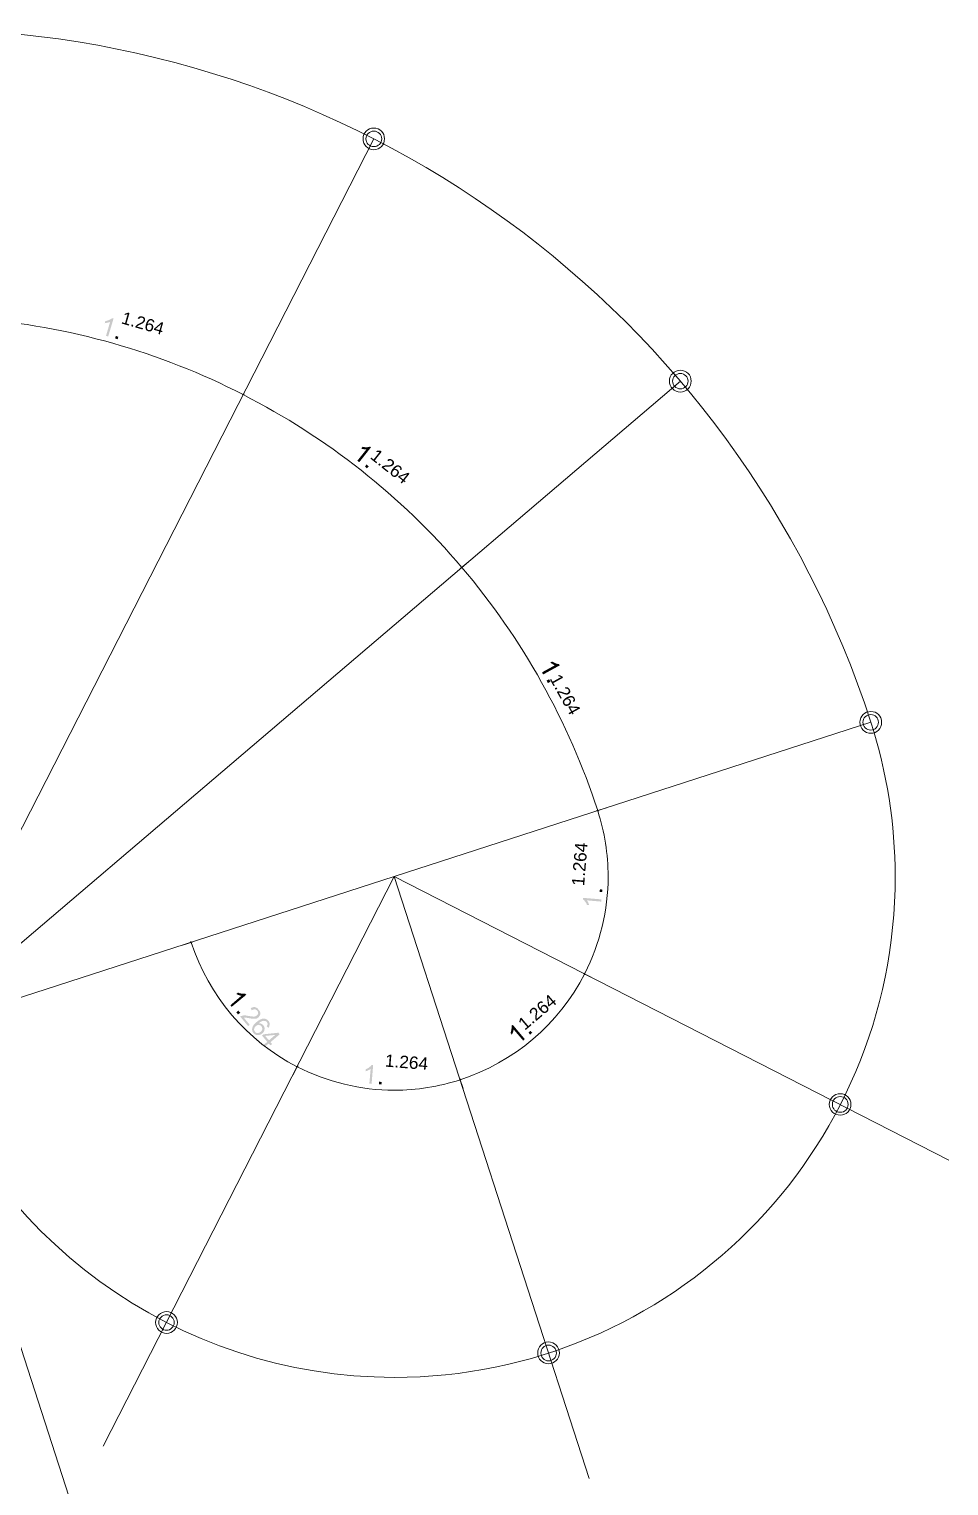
# Model space of a CAD drawing. Header units: millimetres. Extents: x 0 to 354, y 0 to 293.
# Drawn here: x 128 to 176.1, y 169.9 to 246.2 of the extents above; entities that cross this region are included whole.
import ezdxf

# ---------------------------------------------------------------- set-up
doc = ezdxf.new("R2010")
doc.units = ezdxf.units.MM
doc.header["$MEASUREMENT"] = 0
doc.layers.get('0').update_dxf_attribs({"linetype": 'CONTINUOUS'})
doc.styles.add('Arial$001', font='arial.ttf', dxfattribs={"height": 1.166256})

msp = doc.modelspace()

# ---------------------------------------------------------------- hatches: boundary and pattern name
at = {"true_color": 0x000030}
h = msp.add_hatch(color=0, dxfattribs=at)
edge = h.paths.add_edge_path()
edge.add_line((132.119, 230.073), (132.004, 230.106))
edge.add_line((132.004, 230.106), (132.219, 230.833))
edge.add_spline(control_points=[(132.219, 230.833), (132.185, 230.816), (132.136, 230.8), (132.086, 230.8)], knot_values=[0, 0, 0, 0, 1, 1, 1, 1], degree=3, periodic=0)
edge.add_spline(control_points=[(132.086, 230.8), (132.037, 230.783), (131.987, 230.767), (131.938, 230.767)], knot_values=[0, 0, 0, 0, 1, 1, 1, 1], degree=3, periodic=0)
edge.add_line((131.938, 230.767), (131.971, 230.882))
edge.add_spline(control_points=[(131.971, 230.882), (132.053, 230.882), (132.119, 230.916), (132.185, 230.949)], knot_values=[0, 0, 0, 0, 1, 1, 1, 1], degree=3, periodic=0)
edge.add_spline(control_points=[(132.185, 230.949), (132.235, 230.965), (132.285, 230.998), (132.318, 231.031)], knot_values=[0, 0, 0, 0, 1, 1, 1, 1], degree=3, periodic=0)
edge.add_line((132.318, 231.031), (132.4, 231.015))
for points in [[(132.483, 229.973), (132.516, 230.106), (132.648, 230.056), (132.615, 229.924)], [(145.558, 223.262), (145.64, 223.378), (145.756, 223.279), (145.657, 223.18)], [(155.062, 212.072), (155.194, 212.138), (155.261, 212.006), (155.128, 211.94)], [(157.971, 200.997), (157.839, 200.997), (157.856, 201.146), (157.988, 201.13)], [(138.83, 194.7), (138.929, 194.799), (139.029, 194.683), (138.913, 194.6)], [(154.203, 193.543), (154.12, 193.642), (154.219, 193.741), (154.318, 193.642)], [(146.285, 190.947), (146.285, 191.08), (146.434, 191.063), (146.417, 190.931)]]:
    msp.add_hatch(color=0, dxfattribs=at).paths.add_polyline_path(points)
h = msp.add_hatch(color=0, dxfattribs=at)
edge = h.paths.add_edge_path()
edge.add_line((145.26, 223.494), (145.161, 223.576))
edge.add_line((145.161, 223.576), (145.64, 224.172))
edge.add_spline(control_points=[(145.64, 224.172), (145.607, 224.172), (145.558, 224.172), (145.508, 224.172)], knot_values=[0, 0, 0, 0, 1, 1, 1, 1], degree=3, periodic=0)
edge.add_spline(control_points=[(145.508, 224.172), (145.459, 224.188), (145.409, 224.188), (145.359, 224.205)], knot_values=[0, 0, 0, 0, 1, 1, 1, 1], degree=3, periodic=0)
edge.add_line((145.359, 224.205), (145.442, 224.304))
edge.add_spline(control_points=[(145.442, 224.304), (145.508, 224.287), (145.574, 224.271), (145.657, 224.271)], knot_values=[0, 0, 0, 0, 1, 1, 1, 1], degree=3, periodic=0)
edge.add_spline(control_points=[(145.657, 224.271), (145.723, 224.287), (145.773, 224.287), (145.822, 224.32)], knot_values=[0, 0, 0, 0, 1, 1, 1, 1], degree=3, periodic=0)
edge.add_line((145.822, 224.32), (145.872, 224.271))
h = msp.add_hatch(color=0, dxfattribs=at)
edge = h.paths.add_edge_path()
edge.add_line((154.88, 212.386), (154.831, 212.502))
edge.add_line((154.831, 212.502), (155.492, 212.865))
edge.add_spline(control_points=[(155.492, 212.865), (155.459, 212.882), (155.426, 212.898), (155.376, 212.932)], knot_values=[0, 0, 0, 0, 1, 1, 1, 1], degree=3, periodic=0)
edge.add_spline(control_points=[(155.376, 212.932), (155.327, 212.965), (155.294, 212.981), (155.261, 213.014)], knot_values=[0, 0, 0, 0, 1, 1, 1, 1], degree=3, periodic=0)
edge.add_line((155.261, 213.014), (155.36, 213.064))
edge.add_spline(control_points=[(155.36, 213.064), (155.426, 213.031), (155.475, 212.998), (155.542, 212.965)], knot_values=[0, 0, 0, 0, 1, 1, 1, 1], degree=3, periodic=0)
edge.add_spline(control_points=[(155.542, 212.965), (155.608, 212.948), (155.657, 212.932), (155.707, 212.932)], knot_values=[0, 0, 0, 0, 1, 1, 1, 1], degree=3, periodic=0)
edge.add_line((155.707, 212.932), (155.756, 212.865))
h = msp.add_hatch(color=0, dxfattribs=at)
edge = h.paths.add_edge_path()
edge.add_line((157.938, 200.617), (157.938, 200.501))
edge.add_line((157.938, 200.501), (157.178, 200.568))
edge.add_spline(control_points=[(157.178, 200.568), (157.194, 200.535), (157.228, 200.501), (157.244, 200.452)], knot_values=[0, 0, 0, 0, 1, 1, 1, 1], degree=3, periodic=0)
edge.add_spline(control_points=[(157.244, 200.452), (157.261, 200.402), (157.294, 200.353), (157.294, 200.32)], knot_values=[0, 0, 0, 0, 1, 1, 1, 1], degree=3, periodic=0)
edge.add_line((157.294, 200.32), (157.178, 200.32))
edge.add_spline(control_points=[(157.178, 200.32), (157.161, 200.386), (157.128, 200.452), (157.079, 200.501)], knot_values=[0, 0, 0, 0, 1, 1, 1, 1], degree=3, periodic=0)
edge.add_spline(control_points=[(157.079, 200.501), (157.046, 200.568), (156.996, 200.601), (156.963, 200.617)], knot_values=[0, 0, 0, 0, 1, 1, 1, 1], degree=3, periodic=0)
edge.add_line((156.963, 200.617), (156.963, 200.7))
h = msp.add_hatch(color=0, dxfattribs=at)
edge = h.paths.add_edge_path()
edge.add_line((138.582, 194.997), (138.516, 195.08))
edge.add_line((138.516, 195.08), (139.095, 195.576))
edge.add_spline(control_points=[(139.095, 195.576), (139.045, 195.576), (139.012, 195.592), (138.963, 195.609)], knot_values=[0, 0, 0, 0, 1, 1, 1, 1], degree=3, periodic=0)
edge.add_spline(control_points=[(138.963, 195.609), (138.896, 195.625), (138.863, 195.642), (138.83, 195.675)], knot_values=[0, 0, 0, 0, 1, 1, 1, 1], degree=3, periodic=0)
edge.add_line((138.83, 195.675), (138.913, 195.741))
edge.add_spline(control_points=[(138.913, 195.741), (138.979, 195.708), (139.045, 195.691), (139.111, 195.691)], knot_values=[0, 0, 0, 0, 1, 1, 1, 1], degree=3, periodic=0)
edge.add_spline(control_points=[(139.111, 195.691), (139.177, 195.675), (139.244, 195.675), (139.293, 195.691)], knot_values=[0, 0, 0, 0, 1, 1, 1, 1], degree=3, periodic=0)
edge.add_line((139.293, 195.691), (139.343, 195.625))
h = msp.add_hatch(color=0, dxfattribs=at)
edge = h.paths.add_edge_path()
edge.add_line((139.525, 194.055), (139.442, 193.989))
edge.add_line((139.442, 193.989), (139.029, 194.485))
edge.add_spline(control_points=[(139.029, 194.485), (139.045, 194.501), (139.062, 194.518), (139.095, 194.518)], knot_values=[0, 0, 0, 0, 1, 1, 1, 1], degree=3, periodic=0)
edge.add_spline(control_points=[(139.095, 194.518), (139.144, 194.534), (139.194, 194.551), (139.244, 194.551)], knot_values=[0, 0, 0, 0, 1, 1, 1, 1], degree=3, periodic=0)
edge.add_spline(control_points=[(139.244, 194.551), (139.31, 194.551), (139.376, 194.534), (139.458, 194.518)], knot_values=[0, 0, 0, 0, 1, 1, 1, 1], degree=3, periodic=0)
edge.add_spline(control_points=[(139.458, 194.518), (139.591, 194.501), (139.69, 194.485), (139.756, 194.485)], knot_values=[0, 0, 0, 0, 1, 1, 1, 1], degree=3, periodic=0)
edge.add_spline(control_points=[(139.756, 194.485), (139.822, 194.501), (139.872, 194.518), (139.905, 194.551)], knot_values=[0, 0, 0, 0, 1, 1, 1, 1], degree=3, periodic=0)
edge.add_spline(control_points=[(139.905, 194.551), (139.938, 194.567), (139.971, 194.617), (139.971, 194.667)], knot_values=[0, 0, 0, 0, 1, 1, 1, 1], degree=3, periodic=0)
edge.add_spline(control_points=[(139.971, 194.667), (139.971, 194.7), (139.954, 194.749), (139.921, 194.799)], knot_values=[0, 0, 0, 0, 1, 1, 1, 1], degree=3, periodic=0)
edge.add_spline(control_points=[(139.921, 194.799), (139.872, 194.832), (139.839, 194.865), (139.789, 194.865)], knot_values=[0, 0, 0, 0, 1, 1, 1, 1], degree=3, periodic=0)
edge.add_spline(control_points=[(139.789, 194.865), (139.739, 194.865), (139.69, 194.848), (139.64, 194.815)], knot_values=[0, 0, 0, 0, 1, 1, 1, 1], degree=3, periodic=0)
edge.add_line((139.64, 194.815), (139.574, 194.915))
edge.add_spline(control_points=[(139.574, 194.915), (139.64, 194.964), (139.723, 194.997), (139.789, 194.981)], knot_values=[0, 0, 0, 0, 1, 1, 1, 1], degree=3, periodic=0)
edge.add_spline(control_points=[(139.789, 194.981), (139.872, 194.964), (139.938, 194.931), (139.987, 194.848)], knot_values=[0, 0, 0, 0, 1, 1, 1, 1], degree=3, periodic=0)
edge.add_spline(control_points=[(139.987, 194.848), (140.053, 194.782), (140.087, 194.716), (140.087, 194.634)], knot_values=[0, 0, 0, 0, 1, 1, 1, 1], degree=3, periodic=0)
edge.add_spline(control_points=[(140.087, 194.634), (140.07, 194.567), (140.037, 194.501), (139.987, 194.452)], knot_values=[0, 0, 0, 0, 1, 1, 1, 1], degree=3, periodic=0)
edge.add_spline(control_points=[(139.987, 194.452), (139.954, 194.419), (139.921, 194.402), (139.888, 194.386)], knot_values=[0, 0, 0, 0, 1, 1, 1, 1], degree=3, periodic=0)
edge.add_spline(control_points=[(139.888, 194.386), (139.839, 194.386), (139.789, 194.369), (139.739, 194.369)], knot_values=[0, 0, 0, 0, 1, 1, 1, 1], degree=3, periodic=0)
edge.add_spline(control_points=[(139.739, 194.369), (139.69, 194.369), (139.591, 194.386), (139.491, 194.402)], knot_values=[0, 0, 0, 0, 1, 1, 1, 1], degree=3, periodic=0)
edge.add_spline(control_points=[(139.491, 194.402), (139.392, 194.419), (139.326, 194.435), (139.31, 194.435)], knot_values=[0, 0, 0, 0, 1, 1, 1, 1], degree=3, periodic=0)
edge.add_spline(control_points=[(139.31, 194.435), (139.277, 194.435), (139.244, 194.435), (139.227, 194.419)], knot_values=[0, 0, 0, 0, 1, 1, 1, 1], degree=3, periodic=0)
edge.add_line((139.227, 194.419), (139.525, 194.055))
edge = h.paths.add_edge_path()
edge.add_line((140.5, 193.89), (140.417, 193.972))
edge.add_spline(control_points=[(140.417, 193.972), (140.434, 194.022), (140.45, 194.055), (140.467, 194.072)], knot_values=[0, 0, 0, 0, 1, 1, 1, 1], degree=3, periodic=0)
edge.add_spline(control_points=[(140.467, 194.072), (140.467, 194.121), (140.45, 194.171), (140.417, 194.204)], knot_values=[0, 0, 0, 0, 1, 1, 1, 1], degree=3, periodic=0)
edge.add_spline(control_points=[(140.417, 194.204), (140.401, 194.237), (140.368, 194.253), (140.334, 194.253)], knot_values=[0, 0, 0, 0, 1, 1, 1, 1], degree=3, periodic=0)
edge.add_spline(control_points=[(140.334, 194.253), (140.285, 194.27), (140.235, 194.27), (140.186, 194.253)], knot_values=[0, 0, 0, 0, 1, 1, 1, 1], degree=3, periodic=0)
edge.add_spline(control_points=[(140.186, 194.253), (140.12, 194.237), (140.053, 194.187), (139.987, 194.121)], knot_values=[0, 0, 0, 0, 1, 1, 1, 1], degree=3, periodic=0)
edge.add_spline(control_points=[(139.987, 194.121), (140.037, 194.138), (140.087, 194.138), (140.136, 194.105)], knot_values=[0, 0, 0, 0, 1, 1, 1, 1], degree=3, periodic=0)
edge.add_spline(control_points=[(140.136, 194.105), (140.169, 194.088), (140.202, 194.072), (140.235, 194.038)], knot_values=[0, 0, 0, 0, 1, 1, 1, 1], degree=3, periodic=0)
edge.add_spline(control_points=[(140.235, 194.038), (140.285, 193.972), (140.318, 193.906), (140.301, 193.824)], knot_values=[0, 0, 0, 0, 1, 1, 1, 1], degree=3, periodic=0)
edge.add_spline(control_points=[(140.301, 193.824), (140.301, 193.741), (140.252, 193.658), (140.186, 193.609)], knot_values=[0, 0, 0, 0, 1, 1, 1, 1], degree=3, periodic=0)
edge.add_spline(control_points=[(140.186, 193.609), (140.136, 193.559), (140.087, 193.543), (140.02, 193.526)], knot_values=[0, 0, 0, 0, 1, 1, 1, 1], degree=3, periodic=0)
edge.add_spline(control_points=[(140.02, 193.526), (139.971, 193.51), (139.921, 193.51), (139.872, 193.526)], knot_values=[0, 0, 0, 0, 1, 1, 1, 1], degree=3, periodic=0)
edge.add_spline(control_points=[(139.872, 193.526), (139.806, 193.543), (139.772, 193.576), (139.723, 193.625)], knot_values=[0, 0, 0, 0, 1, 1, 1, 1], degree=3, periodic=0)
edge.add_spline(control_points=[(139.723, 193.625), (139.657, 193.691), (139.64, 193.791), (139.657, 193.873)], knot_values=[0, 0, 0, 0, 1, 1, 1, 1], degree=3, periodic=0)
edge.add_spline(control_points=[(139.657, 193.873), (139.673, 193.972), (139.739, 194.088), (139.872, 194.187)], knot_values=[0, 0, 0, 0, 1, 1, 1, 1], degree=3, periodic=0)
edge.add_spline(control_points=[(139.872, 194.187), (140.02, 194.319), (140.136, 194.369), (140.252, 194.386)], knot_values=[0, 0, 0, 0, 1, 1, 1, 1], degree=3, periodic=0)
edge.add_spline(control_points=[(140.252, 194.386), (140.351, 194.386), (140.434, 194.336), (140.5, 194.27)], knot_values=[0, 0, 0, 0, 1, 1, 1, 1], degree=3, periodic=0)
edge.add_spline(control_points=[(140.5, 194.27), (140.549, 194.204), (140.582, 194.138), (140.566, 194.072)], knot_values=[0, 0, 0, 0, 1, 1, 1, 1], degree=3, periodic=0)
edge.add_spline(control_points=[(140.566, 194.072), (140.566, 194.005), (140.549, 193.956), (140.5, 193.89)], knot_values=[0, 0, 0, 0, 1, 1, 1, 1], degree=3, periodic=0)
edge = h.paths.add_edge_path()
edge.add_spline(control_points=[(139.855, 193.989), (139.822, 193.972), (139.789, 193.939), (139.772, 193.89)], knot_values=[0, 0, 0, 0, 1, 1, 1, 1], degree=3, periodic=0)
edge.add_spline(control_points=[(139.772, 193.89), (139.756, 193.857), (139.756, 193.824), (139.756, 193.791)], knot_values=[0, 0, 0, 0, 1, 1, 1, 1], degree=3, periodic=0)
edge.add_spline(control_points=[(139.756, 193.791), (139.772, 193.741), (139.789, 193.708), (139.806, 193.691)], knot_values=[0, 0, 0, 0, 1, 1, 1, 1], degree=3, periodic=0)
edge.add_spline(control_points=[(139.806, 193.691), (139.839, 193.642), (139.888, 193.625), (139.938, 193.625)], knot_values=[0, 0, 0, 0, 1, 1, 1, 1], degree=3, periodic=0)
edge.add_spline(control_points=[(139.938, 193.625), (139.987, 193.625), (140.037, 193.642), (140.103, 193.691)], knot_values=[0, 0, 0, 0, 1, 1, 1, 1], degree=3, periodic=0)
edge.add_spline(control_points=[(140.103, 193.691), (140.153, 193.741), (140.186, 193.791), (140.186, 193.84)], knot_values=[0, 0, 0, 0, 1, 1, 1, 1], degree=3, periodic=0)
edge.add_spline(control_points=[(140.186, 193.84), (140.186, 193.89), (140.169, 193.939), (140.136, 193.989)], knot_values=[0, 0, 0, 0, 1, 1, 1, 1], degree=3, periodic=0)
edge.add_spline(control_points=[(140.136, 193.989), (140.103, 194.022), (140.053, 194.038), (140.004, 194.055)], knot_values=[0, 0, 0, 0, 1, 1, 1, 1], degree=3, periodic=0)
edge.add_spline(control_points=[(140.004, 194.055), (139.954, 194.055), (139.905, 194.038), (139.855, 193.989)], knot_values=[0, 0, 0, 0, 1, 1, 1, 1], degree=3, periodic=0)
h.paths.add_polyline_path([(140.268, 193.014), (140.45, 193.162), (140.169, 193.493), (140.252, 193.559), (141.029, 193.642), (141.095, 193.559), (140.615, 193.146), (140.698, 193.047), (140.615, 192.981), (140.516, 193.08), (140.351, 192.931)])
edge = h.paths.add_edge_path()
edge.add_line((140.533, 193.245), (140.863, 193.526))
edge.add_line((140.863, 193.526), (140.334, 193.476))
h = msp.add_hatch(color=0, dxfattribs=at)
edge = h.paths.add_edge_path()
edge.add_line((153.922, 193.311), (153.839, 193.229))
edge.add_line((153.839, 193.229), (153.343, 193.807))
edge.add_spline(control_points=[(153.343, 193.807), (153.327, 193.774), (153.327, 193.724), (153.31, 193.675)], knot_values=[0, 0, 0, 0, 1, 1, 1, 1], degree=3, periodic=0)
edge.add_spline(control_points=[(153.31, 193.675), (153.294, 193.625), (153.26, 193.576), (153.244, 193.543)], knot_values=[0, 0, 0, 0, 1, 1, 1, 1], degree=3, periodic=0)
edge.add_line((153.244, 193.543), (153.178, 193.625))
edge.add_spline(control_points=[(153.178, 193.625), (153.194, 193.691), (153.227, 193.774), (153.227, 193.84)], knot_values=[0, 0, 0, 0, 1, 1, 1, 1], degree=3, periodic=0)
edge.add_spline(control_points=[(153.227, 193.84), (153.244, 193.906), (153.244, 193.956), (153.227, 194.005)], knot_values=[0, 0, 0, 0, 1, 1, 1, 1], degree=3, periodic=0)
edge.add_line((153.227, 194.005), (153.294, 194.055))
h = msp.add_hatch(color=0, dxfattribs=at)
edge = h.paths.add_edge_path()
edge.add_line((145.905, 190.964), (145.789, 190.981))
edge.add_line((145.789, 190.981), (145.855, 191.741))
edge.add_spline(control_points=[(145.855, 191.741), (145.822, 191.724), (145.773, 191.691), (145.723, 191.675)], knot_values=[0, 0, 0, 0, 1, 1, 1, 1], degree=3, periodic=0)
edge.add_spline(control_points=[(145.723, 191.675), (145.673, 191.642), (145.64, 191.625), (145.591, 191.625)], knot_values=[0, 0, 0, 0, 1, 1, 1, 1], degree=3, periodic=0)
edge.add_line((145.591, 191.625), (145.607, 191.741))
edge.add_spline(control_points=[(145.607, 191.741), (145.673, 191.757), (145.74, 191.79), (145.789, 191.84)], knot_values=[0, 0, 0, 0, 1, 1, 1, 1], degree=3, periodic=0)
edge.add_spline(control_points=[(145.789, 191.84), (145.839, 191.873), (145.888, 191.923), (145.905, 191.956)], knot_values=[0, 0, 0, 0, 1, 1, 1, 1], degree=3, periodic=0)
edge.add_line((145.905, 191.956), (145.988, 191.956))

# ---------------------------------------------------------------- linework, layer by layer
at = {"color": 0, "linetype": 'Continuous', "lineweight": 15, "true_color": 0x000007}
for points in [[(122.169, 193.757), (146.021, 240.42), (146.021, 240.42)], [(122.169, 193.757), (162.071, 227.742), (162.071, 227.742)], [(139.161, 226.982), (139.409, 227.477), (139.409, 227.477)], [(139.227, 227.064), (139.144, 227.015), (139.144, 227.015)], [(150.583, 217.956), (150.996, 218.304), (150.996, 218.304)], [(150.665, 218.006), (150.583, 217.99), (150.583, 217.99)], [(122.169, 193.757), (172.038, 209.89), (172.038, 209.89)], [(157.674, 205.245), (158.203, 205.411), (158.203, 205.411)], [(157.674, 205.245), (158.203, 205.411), (158.203, 205.411)], [(157.69, 205.262), (157.79, 205.245), (157.79, 205.245)], [(157.79, 205.245), (157.69, 205.262), (157.69, 205.262)], [(147.095, 201.824), (131.855, 172.005), (131.855, 172.005)], [(147.095, 201.824), (157.294, 170.319), (157.294, 170.319)], [(147.095, 201.824), (176.121, 186.98), (176.121, 186.98)], [(136.516, 198.386), (136.004, 198.22), (136.004, 198.22)], [(136.516, 198.369), (136.417, 198.386), (136.417, 198.386)], [(156.996, 196.749), (157.492, 196.501), (157.492, 196.501)], [(157.029, 196.766), (157.079, 196.683), (157.079, 196.683)], [(122.169, 193.757), (138.301, 143.888), (138.301, 143.888)], [(142.037, 191.923), (141.789, 191.427), (141.789, 191.427)], [(142.054, 191.89), (141.971, 191.84), (141.971, 191.84)], [(150.517, 191.228), (150.698, 190.716), (150.698, 190.716)], [(150.55, 191.228), (150.533, 191.129), (150.533, 191.129)]]:
    msp.add_lwpolyline(points, dxfattribs=at)
at = {"color": 0, "linetype": 'Continuous', "lineweight": 15, "true_color": 0x7ca600}
for points, knots in [([(138.301, 143.888), (133.095, 142.202), (127.64, 141.343), (122.169, 141.343), (122.169, 141.343), (93.226, 141.343), (69.754, 164.798), (69.754, 193.757), (69.754, 193.757), (69.754, 222.7), (93.226, 246.156), (122.169, 246.156), (122.169, 246.156), (144.897, 246.156), (165.029, 231.511), (172.038, 209.89)], [0, 0, 0, 0, 0.0625, 0.0625, 0.0625, 0.0625, 0.125, 0.125, 0.125, 0.125, 0.1875, 0.1875, 0.1875, 0.1875, 1, 1, 1, 1]), ([(146.583, 240.42), (146.583, 240.734), (146.335, 240.982), (146.021, 240.982), (146.021, 240.982), (145.707, 240.982), (145.459, 240.734), (145.459, 240.42), (145.459, 240.42), (145.459, 240.106), (145.707, 239.841), (146.021, 239.841), (146.021, 239.841), (146.335, 239.841), (146.583, 240.106), (146.583, 240.42)], [0, 0, 0, 0, 0.0625, 0.0625, 0.0625, 0.0625, 0.125, 0.125, 0.125, 0.125, 0.1875, 0.1875, 0.1875, 0.1875, 1, 1, 1, 1]), ([(146.434, 240.42), (146.434, 240.635), (146.252, 240.817), (146.021, 240.817), (146.021, 240.817), (145.789, 240.817), (145.607, 240.635), (145.607, 240.42), (145.607, 240.42), (145.607, 240.189), (145.789, 240.007), (146.021, 240.007), (146.021, 240.007), (146.252, 240.007), (146.434, 240.189), (146.434, 240.42)], [0, 0, 0, 0, 0.0625, 0.0625, 0.0625, 0.0625, 0.125, 0.125, 0.125, 0.125, 0.1875, 0.1875, 0.1875, 0.1875, 1, 1, 1, 1]), ([(162.633, 227.742), (162.633, 228.056), (162.385, 228.304), (162.071, 228.304), (162.071, 228.304), (161.757, 228.304), (161.492, 228.056), (161.492, 227.742), (161.492, 227.742), (161.492, 227.428), (161.757, 227.163), (162.071, 227.163), (162.071, 227.163), (162.385, 227.163), (162.633, 227.428), (162.633, 227.742)], [0, 0, 0, 0, 0.0625, 0.0625, 0.0625, 0.0625, 0.125, 0.125, 0.125, 0.125, 0.1875, 0.1875, 0.1875, 0.1875, 1, 1, 1, 1]), ([(162.467, 227.742), (162.467, 227.957), (162.286, 228.139), (162.071, 228.139), (162.071, 228.139), (161.839, 228.139), (161.657, 227.957), (161.657, 227.742), (161.657, 227.742), (161.657, 227.51), (161.839, 227.329), (162.071, 227.329), (162.071, 227.329), (162.286, 227.329), (162.467, 227.51), (162.467, 227.742)], [0, 0, 0, 0, 0.0625, 0.0625, 0.0625, 0.0625, 0.125, 0.125, 0.125, 0.125, 0.1875, 0.1875, 0.1875, 0.1875, 1, 1, 1, 1]), ([(172.6, 209.89), (172.6, 210.204), (172.352, 210.452), (172.038, 210.452), (172.038, 210.452), (171.724, 210.452), (171.459, 210.204), (171.459, 209.89), (171.459, 209.89), (171.459, 209.56), (171.724, 209.312), (172.038, 209.312), (172.038, 209.312), (172.352, 209.312), (172.6, 209.56), (172.6, 209.89)], [0, 0, 0, 0, 0.0625, 0.0625, 0.0625, 0.0625, 0.125, 0.125, 0.125, 0.125, 0.1875, 0.1875, 0.1875, 0.1875, 1, 1, 1, 1]), ([(172.038, 209.89), (172.881, 207.278), (173.311, 204.551), (173.311, 201.824), (173.311, 201.824), (173.311, 187.344), (161.575, 175.608), (147.095, 175.608), (147.095, 175.608), (135.739, 175.608), (125.673, 182.931), (122.169, 193.757)], [0, 0, 0, 0, 0.083333, 0.083333, 0.083333, 0.083333, 0.166667, 0.166667, 0.166667, 0.166667, 1, 1, 1, 1]), ([(172.435, 209.89), (172.435, 210.105), (172.253, 210.287), (172.038, 210.287), (172.038, 210.287), (171.806, 210.287), (171.625, 210.105), (171.625, 209.89), (171.625, 209.89), (171.625, 209.659), (171.806, 209.477), (172.038, 209.477), (172.038, 209.477), (172.253, 209.477), (172.435, 209.659), (172.435, 209.89)], [0, 0, 0, 0, 0.0625, 0.0625, 0.0625, 0.0625, 0.125, 0.125, 0.125, 0.125, 0.1875, 0.1875, 0.1875, 0.1875, 1, 1, 1, 1]), ([(170.996, 189.89), (170.996, 190.204), (170.749, 190.452), (170.434, 190.452), (170.434, 190.452), (170.12, 190.452), (169.856, 190.204), (169.856, 189.89), (169.856, 189.89), (169.856, 189.576), (170.12, 189.328), (170.434, 189.328), (170.434, 189.328), (170.749, 189.328), (170.996, 189.576), (170.996, 189.89)], [0, 0, 0, 0, 0.0625, 0.0625, 0.0625, 0.0625, 0.125, 0.125, 0.125, 0.125, 0.1875, 0.1875, 0.1875, 0.1875, 1, 1, 1, 1]), ([(170.848, 189.89), (170.848, 190.121), (170.666, 190.303), (170.434, 190.303), (170.434, 190.303), (170.203, 190.303), (170.021, 190.121), (170.021, 189.89), (170.021, 189.89), (170.021, 189.658), (170.203, 189.476), (170.434, 189.476), (170.434, 189.476), (170.666, 189.476), (170.848, 189.658), (170.848, 189.89)], [0, 0, 0, 0, 0.0625, 0.0625, 0.0625, 0.0625, 0.125, 0.125, 0.125, 0.125, 0.1875, 0.1875, 0.1875, 0.1875, 1, 1, 1, 1]), ([(135.739, 178.484), (135.739, 178.798), (135.491, 179.046), (135.177, 179.046), (135.177, 179.046), (134.863, 179.046), (134.599, 178.798), (134.599, 178.484), (134.599, 178.484), (134.599, 178.17), (134.863, 177.906), (135.177, 177.906), (135.177, 177.906), (135.491, 177.906), (135.739, 178.17), (135.739, 178.484)], [0, 0, 0, 0, 0.0625, 0.0625, 0.0625, 0.0625, 0.125, 0.125, 0.125, 0.125, 0.1875, 0.1875, 0.1875, 0.1875, 1, 1, 1, 1]), ([(135.574, 178.484), (135.574, 178.699), (135.392, 178.881), (135.177, 178.881), (135.177, 178.881), (134.946, 178.881), (134.764, 178.699), (134.764, 178.484), (134.764, 178.484), (134.764, 178.253), (134.946, 178.071), (135.177, 178.071), (135.177, 178.071), (135.392, 178.071), (135.574, 178.253), (135.574, 178.484)], [0, 0, 0, 0, 0.0625, 0.0625, 0.0625, 0.0625, 0.125, 0.125, 0.125, 0.125, 0.1875, 0.1875, 0.1875, 0.1875, 1, 1, 1, 1]), ([(155.74, 176.881), (155.74, 177.195), (155.475, 177.459), (155.161, 177.459), (155.161, 177.459), (154.847, 177.459), (154.599, 177.195), (154.599, 176.881), (154.599, 176.881), (154.599, 176.567), (154.847, 176.319), (155.161, 176.319), (155.161, 176.319), (155.475, 176.319), (155.74, 176.567), (155.74, 176.881)], [0, 0, 0, 0, 0.0625, 0.0625, 0.0625, 0.0625, 0.125, 0.125, 0.125, 0.125, 0.1875, 0.1875, 0.1875, 0.1875, 1, 1, 1, 1]), ([(155.575, 176.881), (155.575, 177.112), (155.393, 177.294), (155.161, 177.294), (155.161, 177.294), (154.946, 177.294), (154.765, 177.112), (154.765, 176.881), (154.765, 176.881), (154.765, 176.666), (154.946, 176.468), (155.161, 176.468), (155.161, 176.468), (155.393, 176.468), (155.575, 176.666), (155.575, 176.881)], [0, 0, 0, 0, 0.0625, 0.0625, 0.0625, 0.0625, 0.125, 0.125, 0.125, 0.125, 0.1875, 0.1875, 0.1875, 0.1875, 1, 1, 1, 1])]:
    msp.add_open_spline(points, degree=3, knots=knots, dxfattribs=at)
at = {"color": 0, "linetype": 'Continuous', "lineweight": 15, "true_color": 0x000007}
for points, knots in [([(138.301, 143.888), (133.095, 142.202), (127.64, 141.343), (122.169, 141.343), (122.169, 141.343), (93.226, 141.343), (69.754, 164.798), (69.754, 193.757), (69.754, 193.757), (69.754, 222.7), (93.226, 246.156), (122.169, 246.156), (122.169, 246.156), (144.897, 246.156), (165.029, 231.511), (172.038, 209.89)], [0, 0, 0, 0, 0.0625, 0.0625, 0.0625, 0.0625, 0.125, 0.125, 0.125, 0.125, 0.1875, 0.1875, 0.1875, 0.1875, 1, 1, 1, 1]), ([(172.038, 209.89), (172.881, 207.278), (173.311, 204.551), (173.311, 201.824), (173.311, 201.824), (173.311, 187.344), (161.575, 175.608), (147.095, 175.608), (147.095, 175.608), (135.739, 175.608), (125.673, 182.931), (122.169, 193.757)], [0, 0, 0, 0, 0.083333, 0.083333, 0.083333, 0.083333, 0.166667, 0.166667, 0.166667, 0.166667, 1, 1, 1, 1]), ([(157.74, 205.262), (158.104, 204.138), (158.285, 202.981), (158.285, 201.824), (158.285, 201.824), (158.285, 200.039), (157.856, 198.303), (157.062, 196.733)], [0, 0, 0, 0, 0.125, 0.125, 0.125, 0.125, 1, 1, 1, 1]), ([(150.533, 191.179), (149.426, 190.815), (148.269, 190.633), (147.095, 190.633), (147.095, 190.633), (145.326, 190.633), (143.591, 191.063), (142.004, 191.857)], [0, 0, 0, 0, 0.125, 0.125, 0.125, 0.125, 1, 1, 1, 1])]:
    msp.add_open_spline(points, degree=3, knots=knots, dxfattribs=at)
for points in [[(125.144, 231.015), (130.037, 230.618), (134.814, 229.279), (139.177, 227.031)], [(139.177, 227.031), (143.558, 224.8), (147.442, 221.725), (150.632, 217.99)], [(150.632, 217.99), (153.806, 214.254), (156.219, 209.923), (157.74, 205.262)], [(157.723, 205.295), (157.723, 205.278), (157.74, 205.262), (157.74, 205.262)], [(157.74, 205.262), (157.74, 205.245), (157.74, 205.229), (157.756, 205.212)], [(136.467, 198.369), (136.45, 198.386), (136.45, 198.402), (136.45, 198.419)], [(142.004, 191.857), (139.376, 193.212), (137.376, 195.559), (136.467, 198.369)], [(157.062, 196.733), (155.707, 194.088), (153.36, 192.088), (150.533, 191.179)]]:
    msp.add_open_spline(points, degree=3, dxfattribs=at)

# ---------------------------------------------------------------- texts
at = {"color": 0, "true_color": 0x000030, "style": 'Arial$001'}
for height, rotation, p in [(0.6437, 344.12216, (132.764, 230.767)), (0.6519, 321.62665, (145.789, 223.725)), (0.6453, 299.12555, (155.211, 212.171)), (0.6528, 85.40471, (157.029, 201.295)), (0.6486, 40.41022, (153.922, 193.741)), (0.647, 355.41107, (146.583, 191.873))]:
    msp.add_text('1.264', height=height, rotation=rotation, dxfattribs=at).set_placement(p)

doc.saveas('drawing.dxf')
